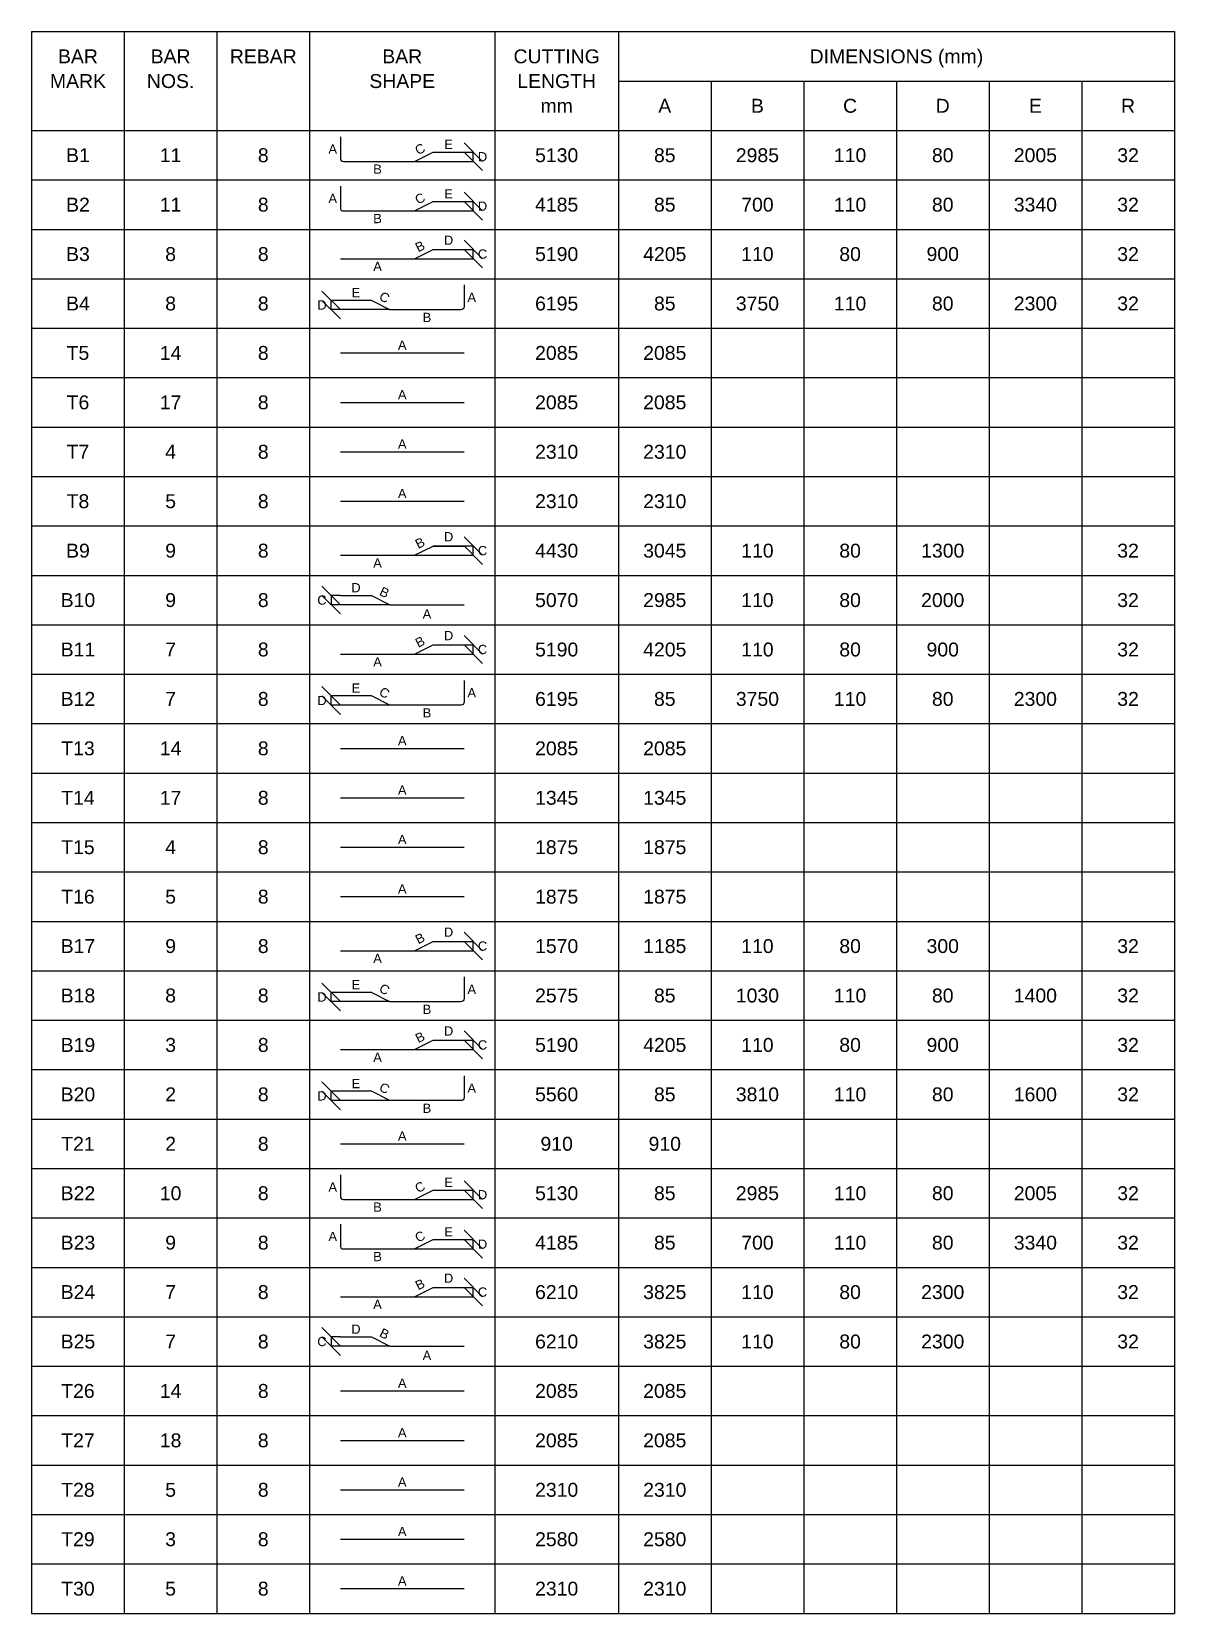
# Model space of a CAD drawing. Header units: inches. Extents: x -816171 to 9366335, y -450961 to 689132.
# Drawn here: x 6944772 to 6963272, y 255101 to 280701 of the extents above; entities that cross this region are included whole.
import ezdxf
from ezdxf.enums import TextEntityAlignment as Align

# ---------------------------------------------------------------- set-up
doc = ezdxf.new("R2010")
doc.units = ezdxf.units.IN
doc.header["$MEASUREMENT"] = 0
for name, color, linetype in [('Dimension', 31, 'Continuous'), ('Reinforcement', 130, 'Continuous'), ('Schedule Header', 4, 'Continuous'), ('Schedule Line', 60, 'Continuous'), ('Text', 31, 'Continuous')]:
    doc.layers.add(name, color=color, linetype=linetype)
doc.styles.add('SC-BBS1', font='SansSerif')
doc.styles.get("Standard").update_dxf_attribs({"font": 'txt.shx'})
doc.dimstyles.new('SCBBSDim', dxfattribs={"dimtxt": 225, "dimasz": 0.18, "dimexe": 0, "dimexo": 0, "dimgap": 0, "dimtad": 1, "dimtoh": 1, "dimdec": 0, "dimzin": 0, "dimdsep": 46, "dimtxsty": 'Standard', "dimtsz": 150, "dimcen": 0.09, "dimclrd": 8, "dimclre": 8, "dimclrt": 3, "dimadec": 0, "dimazin": 0, "dimtfac": 1, "dimtdec": 0, "dimtix": 1, "dimtofl": 0, "dimtmove": 0, "dimatfit": 3, "dimfxl": 1, "dimtolj": 1, "dimtzin": 0, "dimarcsym": 0})

# ---------------------------------------------------------------- blocks, each defined once
blk = doc.blocks.new('*D2763')
at = {"layer": 'DEFPOINTS', "color": 0, "transparency": 16777216}
for p in [(6950972, 278601), (6951272, 278751), (6951922, 278751)]:
    blk.add_point(p, dxfattribs=at)
at = {"layer": 'Dimension', "color": 8, "lineweight": -2, "transparency": 16777216}
for p, q in [((6952072, 278601), (6951772, 278901)), ((6950972, 278601), (6951922, 278601)), ((6951272, 278751), (6951922, 278751)), ((6952072, 278451), (6951772, 278751)), ((6951922, 278601), (6951922, 278751))]:
    blk.add_line(p, q, dxfattribs=at)
blk = doc.blocks.new('*D2764')
at = {"layer": 'DEFPOINTS', "color": 0, "transparency": 16777216}
for p in [(6950972, 277801), (6951272, 277951), (6951922, 277951)]:
    blk.add_point(p, dxfattribs=at)
at = {"layer": 'Dimension', "color": 8, "lineweight": -2, "transparency": 16777216}
for p, q in [((6952072, 277801), (6951772, 278101)), ((6950972, 277801), (6951922, 277801)), ((6951272, 277951), (6951922, 277951)), ((6952072, 277651), (6951772, 277951)), ((6951922, 277801), (6951922, 277951))]:
    blk.add_line(p, q, dxfattribs=at)
blk = doc.blocks.new('*D2765')
at = {"layer": 'DEFPOINTS', "color": 0, "transparency": 16777216}
for p in [(6950972, 277026), (6951272, 277176), (6951922, 277176)]:
    blk.add_point(p, dxfattribs=at)
at = {"layer": 'Dimension', "color": 8, "lineweight": -2, "transparency": 16777216}
for p, q in [((6952072, 277026), (6951772, 277326)), ((6950972, 277026), (6951922, 277026)), ((6951272, 277176), (6951922, 277176)), ((6952072, 276876), (6951772, 277176)), ((6951922, 277026), (6951922, 277176))]:
    blk.add_line(p, q, dxfattribs=at)
blk = doc.blocks.new('*D2766')
at = {"layer": 'DEFPOINTS', "color": 0, "transparency": 16777216}
for p in [(6949622, 276351), (6950272, 276351), (6950572, 276201)]:
    blk.add_point(p, dxfattribs=at)
at = {"layer": 'Dimension', "color": 8, "lineweight": -2, "transparency": 16777216}
for p, q in [((6949772, 276201), (6949472, 276501)), ((6949772, 276051), (6949472, 276351)), ((6950272, 276351), (6949622, 276351)), ((6949622, 276201), (6949622, 276351)), ((6950572, 276201), (6949622, 276201))]:
    blk.add_line(p, q, dxfattribs=at)
blk = doc.blocks.new('*D2767')
at = {"layer": 'DEFPOINTS', "color": 0, "transparency": 16777216}
for p in [(6950972, 272226), (6951272, 272376), (6951922, 272376)]:
    blk.add_point(p, dxfattribs=at)
at = {"layer": 'Dimension', "color": 8, "lineweight": -2, "transparency": 16777216}
for p, q in [((6952072, 272226), (6951772, 272526)), ((6950972, 272226), (6951922, 272226)), ((6951272, 272376), (6951922, 272376)), ((6952072, 272076), (6951772, 272376)), ((6951922, 272226), (6951922, 272376))]:
    blk.add_line(p, q, dxfattribs=at)
blk = doc.blocks.new('*D2768')
at = {"layer": 'DEFPOINTS', "color": 0, "transparency": 16777216}
for p in [(6949622, 271426), (6949772, 271576), (6950572, 271426)]:
    blk.add_point(p, dxfattribs=at)
at = {"layer": 'Dimension', "color": 8, "lineweight": -2, "transparency": 16777216}
for p, q in [((6949772, 271426), (6949472, 271726)), ((6949772, 271276), (6949472, 271576)), ((6949772, 271576), (6949622, 271576)), ((6949622, 271576), (6949622, 271426)), ((6950572, 271426), (6949622, 271426))]:
    blk.add_line(p, q, dxfattribs=at)
blk = doc.blocks.new('*D2769')
at = {"layer": 'DEFPOINTS', "color": 0, "transparency": 16777216}
for p in [(6950972, 270626), (6951272, 270776), (6951922, 270776)]:
    blk.add_point(p, dxfattribs=at)
at = {"layer": 'Dimension', "color": 8, "lineweight": -2, "transparency": 16777216}
for p, q in [((6952072, 270626), (6951772, 270926)), ((6950972, 270626), (6951922, 270626)), ((6951272, 270776), (6951922, 270776)), ((6952072, 270476), (6951772, 270776)), ((6951922, 270626), (6951922, 270776))]:
    blk.add_line(p, q, dxfattribs=at)
blk = doc.blocks.new('*D2770')
at = {"layer": 'DEFPOINTS', "color": 0, "transparency": 16777216}
for p in [(6949622, 269951), (6950272, 269951), (6950572, 269801)]:
    blk.add_point(p, dxfattribs=at)
at = {"layer": 'Dimension', "color": 8, "lineweight": -2, "transparency": 16777216}
for p, q in [((6949772, 269801), (6949472, 270101)), ((6949772, 269651), (6949472, 269951)), ((6950272, 269951), (6949622, 269951)), ((6949622, 269801), (6949622, 269951)), ((6950572, 269801), (6949622, 269801))]:
    blk.add_line(p, q, dxfattribs=at)
blk = doc.blocks.new('*D2771')
at = {"layer": 'DEFPOINTS', "color": 0, "transparency": 16777216}
for p in [(6950972, 265826), (6951272, 265976), (6951922, 265976)]:
    blk.add_point(p, dxfattribs=at)
at = {"layer": 'Dimension', "color": 8, "lineweight": -2, "transparency": 16777216}
for p, q in [((6952072, 265826), (6951772, 266126)), ((6950972, 265826), (6951922, 265826)), ((6951272, 265976), (6951922, 265976)), ((6952072, 265676), (6951772, 265976)), ((6951922, 265826), (6951922, 265976))]:
    blk.add_line(p, q, dxfattribs=at)
blk = doc.blocks.new('*D2772')
at = {"layer": 'DEFPOINTS', "color": 0, "transparency": 16777216}
for p in [(6949622, 265151), (6950272, 265151), (6950572, 265001)]:
    blk.add_point(p, dxfattribs=at)
at = {"layer": 'Dimension', "color": 8, "lineweight": -2, "transparency": 16777216}
for p, q in [((6949772, 265001), (6949472, 265301)), ((6949772, 264851), (6949472, 265151)), ((6950272, 265151), (6949622, 265151)), ((6949622, 265001), (6949622, 265151)), ((6950572, 265001), (6949622, 265001))]:
    blk.add_line(p, q, dxfattribs=at)
blk = doc.blocks.new('*D2773')
at = {"layer": 'DEFPOINTS', "color": 0, "transparency": 16777216}
for p in [(6950972, 264226), (6951272, 264376), (6951922, 264376)]:
    blk.add_point(p, dxfattribs=at)
at = {"layer": 'Dimension', "color": 8, "lineweight": -2, "transparency": 16777216}
for p, q in [((6952072, 264226), (6951772, 264526)), ((6950972, 264226), (6951922, 264226)), ((6951272, 264376), (6951922, 264376)), ((6952072, 264076), (6951772, 264376)), ((6951922, 264226), (6951922, 264376))]:
    blk.add_line(p, q, dxfattribs=at)
blk = doc.blocks.new('*D2774')
at = {"layer": 'DEFPOINTS', "color": 0, "transparency": 16777216}
for p in [(6949622, 263551), (6950272, 263551), (6950572, 263401)]:
    blk.add_point(p, dxfattribs=at)
at = {"layer": 'Dimension', "color": 8, "lineweight": -2, "transparency": 16777216}
for p, q in [((6949772, 263401), (6949472, 263701)), ((6949772, 263251), (6949472, 263551)), ((6950272, 263551), (6949622, 263551)), ((6949622, 263401), (6949622, 263551)), ((6950572, 263401), (6949622, 263401))]:
    blk.add_line(p, q, dxfattribs=at)
blk = doc.blocks.new('*D2775')
at = {"layer": 'DEFPOINTS', "color": 0, "transparency": 16777216}
for p in [(6951272, 261951), (6951922, 261951), (6950972, 261801)]:
    blk.add_point(p, dxfattribs=at)
at = {"layer": 'Dimension', "color": 8, "lineweight": -2, "transparency": 16777216}
for p, q in [((6951272, 261951), (6951922, 261951)), ((6952072, 261801), (6951772, 262101)), ((6952072, 261651), (6951772, 261951)), ((6951922, 261801), (6951922, 261951)), ((6950972, 261801), (6951922, 261801))]:
    blk.add_line(p, q, dxfattribs=at)
blk = doc.blocks.new('*D2776')
at = {"layer": 'DEFPOINTS', "color": 0, "transparency": 16777216}
for p in [(6951272, 261151), (6951922, 261151), (6950972, 261001)]:
    blk.add_point(p, dxfattribs=at)
at = {"layer": 'Dimension', "color": 8, "lineweight": -2, "transparency": 16777216}
for p, q in [((6951272, 261151), (6951922, 261151)), ((6952072, 261001), (6951772, 261301)), ((6952072, 260851), (6951772, 261151)), ((6951922, 261001), (6951922, 261151)), ((6950972, 261001), (6951922, 261001))]:
    blk.add_line(p, q, dxfattribs=at)
blk = doc.blocks.new('*D2777')
at = {"layer": 'DEFPOINTS', "color": 0, "transparency": 16777216}
for p in [(6951272, 260376), (6951922, 260376), (6950972, 260226)]:
    blk.add_point(p, dxfattribs=at)
at = {"layer": 'Dimension', "color": 8, "lineweight": -2, "transparency": 16777216}
for p, q in [((6951272, 260376), (6951922, 260376)), ((6952072, 260226), (6951772, 260526)), ((6952072, 260076), (6951772, 260376)), ((6951922, 260226), (6951922, 260376)), ((6950972, 260226), (6951922, 260226))]:
    blk.add_line(p, q, dxfattribs=at)
blk = doc.blocks.new('*D2778')
at = {"layer": 'DEFPOINTS', "color": 0, "transparency": 16777216}
for p in [(6949622, 259426), (6949772, 259576), (6950572, 259426)]:
    blk.add_point(p, dxfattribs=at)
at = {"layer": 'Dimension', "color": 8, "lineweight": -2, "transparency": 16777216}
for p, q in [((6949772, 259426), (6949472, 259726)), ((6949772, 259276), (6949472, 259576)), ((6949772, 259576), (6949622, 259576)), ((6949622, 259576), (6949622, 259426)), ((6950572, 259426), (6949622, 259426))]:
    blk.add_line(p, q, dxfattribs=at)

msp = doc.modelspace()

# ---------------------------------------------------------------- linework, layer by layer
at = {"layer": 'Reinforcement'}
for points in [[(6949771.9147, 279000.52709), (6949771.9147, 278650.52709, 0.5), (6949821.9147, 278600.52709), (6950971.9147, 278600.52709), (6951271.9147, 278750.52709), (6951771.9147, 278750.52709)], [(6949771.9147, 278200.52709), (6949771.9147, 277850.52709, 0.5), (6949821.9147, 277800.52709), (6950971.9147, 277800.52709), (6951271.9147, 277950.52709), (6951771.9147, 277950.52709)], [(6951771.9147, 276600.52709), (6951771.9147, 276250.52709, -0.5), (6951721.9147, 276200.52709), (6950571.9147, 276200.52709), (6950271.9147, 276350.52709), (6949771.9147, 276350.52709)], [(6951771.9147, 270200.52709), (6951771.9147, 269850.52709, -0.5), (6951721.9147, 269800.52709), (6950571.9147, 269800.52709), (6950271.9147, 269950.52709), (6949771.9147, 269950.52709)], [(6951771.9147, 265400.52709), (6951771.9147, 265050.52709, -0.5), (6951721.9147, 265000.52709), (6950571.9147, 265000.52709), (6950271.9147, 265150.52709), (6949771.9147, 265150.52709)], [(6951771.9147, 263800.52709), (6951771.9147, 263450.52709, -0.5), (6951721.9147, 263400.52709), (6950571.9147, 263400.52709), (6950271.9147, 263550.52709), (6949771.9147, 263550.52709)], [(6949771.9147, 262200.52709), (6949771.9147, 261850.52709, 0.5), (6949821.9147, 261800.52709), (6950971.9147, 261800.52709), (6951271.9147, 261950.52709), (6951771.9147, 261950.52709)], [(6949771.9147, 261400.52709), (6949771.9147, 261050.52709, 0.5), (6949821.9147, 261000.52709), (6950971.9147, 261000.52709), (6951271.9147, 261150.52709), (6951771.9147, 261150.52709)]]:
    msp.add_lwpolyline(points, format="xyb", dxfattribs=at)
for points in [[(6949771.9147, 277025.52709), (6950971.9147, 277025.52709), (6951271.9147, 277175.52709), (6951771.9147, 277175.52709)], [(6949771.9147, 275500.52709), (6951771.9147, 275500.52709)], [(6949771.9147, 274700.52709), (6951771.9147, 274700.52709)], [(6949771.9147, 273900.52709), (6951771.9147, 273900.52709)], [(6949771.9147, 273100.52709), (6951771.9147, 273100.52709)], [(6949771.9147, 272225.52709), (6950971.9147, 272225.52709), (6951271.9147, 272375.52709), (6951771.9147, 272375.52709)], [(6949771.9147, 271575.52709), (6950271.9147, 271575.52709), (6950571.9147, 271425.52709), (6951771.9147, 271425.52709)], [(6949771.9147, 270625.52709), (6950971.9147, 270625.52709), (6951271.9147, 270775.52709), (6951771.9147, 270775.52709)], [(6949771.9147, 269100.52709), (6951771.9147, 269100.52709)], [(6949771.9147, 268300.52709), (6951771.9147, 268300.52709)], [(6949771.9147, 267500.52709), (6951771.9147, 267500.52709)], [(6949771.9147, 266700.52709), (6951771.9147, 266700.52709)], [(6949771.9147, 265825.52709), (6950971.9147, 265825.52709), (6951271.9147, 265975.52709), (6951771.9147, 265975.52709)], [(6949771.9147, 264225.52709), (6950971.9147, 264225.52709), (6951271.9147, 264375.52709), (6951771.9147, 264375.52709)], [(6949771.9147, 262700.52709), (6951771.9147, 262700.52709)], [(6949771.9147, 260225.52709), (6950971.9147, 260225.52709), (6951271.9147, 260375.52709), (6951771.9147, 260375.52709)], [(6949771.9147, 259575.52709), (6950271.9147, 259575.52709), (6950571.9147, 259425.52709), (6951771.9147, 259425.52709)], [(6949771.9147, 258700.52709), (6951771.9147, 258700.52709)], [(6949771.9147, 257900.52709), (6951771.9147, 257900.52709)], [(6949771.9147, 257100.52709), (6951771.9147, 257100.52709)], [(6949771.9147, 256300.52709), (6951771.9147, 256300.52709)], [(6949771.9147, 255500.52709), (6951771.9147, 255500.52709)]]:
    msp.add_lwpolyline(points, dxfattribs=at)
at = {"layer": 'Schedule Line'}
for p, q in [((6944771.9147, 280700.52709), (6963271.9147, 280700.52709)), ((6944771.9147, 280700.52709), (6944771.9147, 255100.52709)), ((6944771.9147, 280700.52709), (6944771.9147, 255100.52709)), ((6946271.9147, 280700.52709), (6946271.9147, 255100.52709)), ((6947771.9147, 280700.52709), (6947771.9147, 255100.52709)), ((6949271.9147, 280700.52709), (6949271.9147, 255100.52709)), ((6952271.9147, 280700.52709), (6952271.9147, 255100.52709)), ((6954271.9147, 280700.52709), (6954271.9147, 255100.52709)), ((6963271.9147, 280700.52709), (6963271.9147, 255100.52709)), ((6954271.9147, 279900.52709), (6963271.9147, 279900.52709)), ((6955771.9147, 279900.52709), (6955771.9147, 255100.52709)), ((6957271.9147, 279900.52709), (6957271.9147, 255100.52709)), ((6958771.9147, 279900.52709), (6958771.9147, 255100.52709)), ((6960271.9147, 279900.52709), (6960271.9147, 255100.52709)), ((6961771.9147, 279900.52709), (6961771.9147, 255100.52709)), ((6944771.9147, 279100.52709), (6963271.9147, 279100.52709)), ((6944771.9147, 278300.52709), (6963271.9147, 278300.52709)), ((6944771.9147, 277500.52709), (6963271.9147, 277500.52709)), ((6944771.9147, 276700.52709), (6963271.9147, 276700.52709)), ((6944771.9147, 275900.52709), (6963271.9147, 275900.52709)), ((6944771.9147, 275100.52709), (6963271.9147, 275100.52709)), ((6944771.9147, 274300.52709), (6963271.9147, 274300.52709)), ((6944771.9147, 273500.52709), (6963271.9147, 273500.52709)), ((6944771.9147, 272700.52709), (6963271.9147, 272700.52709)), ((6944771.9147, 272700.52709), (6963271.9147, 272700.52709)), ((6944771.9147, 271900.52709), (6963271.9147, 271900.52709)), ((6944771.9147, 271100.52709), (6963271.9147, 271100.52709)), ((6944771.9147, 270300.52709), (6963271.9147, 270300.52709)), ((6944771.9147, 269500.52709), (6963271.9147, 269500.52709)), ((6944771.9147, 268700.52709), (6963271.9147, 268700.52709)), ((6944771.9147, 267900.52709), (6963271.9147, 267900.52709)), ((6944771.9147, 267100.52709), (6963271.9147, 267100.52709)), ((6944771.9147, 266300.52709), (6963271.9147, 266300.52709)), ((6944771.9147, 266300.52709), (6963271.9147, 266300.52709)), ((6944771.9147, 265500.52709), (6963271.9147, 265500.52709)), ((6944771.9147, 264700.52709), (6963271.9147, 264700.52709)), ((6944771.9147, 263900.52709), (6963271.9147, 263900.52709)), ((6944771.9147, 263100.52709), (6963271.9147, 263100.52709)), ((6944771.9147, 262300.52709), (6963271.9147, 262300.52709)), ((6944771.9147, 262300.52709), (6963271.9147, 262300.52709)), ((6944771.9147, 261500.52709), (6963271.9147, 261500.52709)), ((6944771.9147, 260700.52709), (6963271.9147, 260700.52709)), ((6944771.9147, 259900.52709), (6963271.9147, 259900.52709)), ((6944771.9147, 259100.52709), (6963271.9147, 259100.52709)), ((6944771.9147, 258300.52709), (6963271.9147, 258300.52709)), ((6944771.9147, 257500.52709), (6963271.9147, 257500.52709)), ((6944771.9147, 256700.52709), (6963271.9147, 256700.52709)), ((6944771.9147, 255900.52709), (6963271.9147, 255900.52709)), ((6944771.9147, 255100.52709), (6963271.9147, 255100.52709))]:
    msp.add_line(p, q, dxfattribs=at)

# ---------------------------------------------------------------- texts
at = {"layer": 'Dimension', "style": 'SC-BBS1'}
for s, p in [('A', (6949646.9147, 278800.52709)), ('E', (6951521.9147, 278875.52709)), ('B', (6950371.9147, 278475.52709)), ('D', (6952071.9147, 278675.52709)), ('A', (6949646.9147, 278000.52709)), ('E', (6951521.9147, 278075.52709)), ('D', (6952071.9147, 277875.52709)), ('B', (6950371.9147, 277675.52709)), ('D', (6951521.9147, 277325.52709)), ('C', (6952071.9147, 277100.52709)), ('A', (6950371.9147, 276900.52709)), ('E', (6950021.9147, 276475.52709)), ('D', (6949471.9147, 276275.52709)), ('A', (6951896.9147, 276400.52709)), ('B', (6951171.9147, 276075.52709)), ('A', (6950771.9147, 275625.52709)), ('A', (6950771.9147, 274825.52709)), ('A', (6950771.9147, 274025.52709)), ('A', (6950771.9147, 273225.52709)), ('D', (6951521.9147, 272525.52709)), ('A', (6950371.9147, 272100.52709)), ('C', (6952071.9147, 272300.52709)), ('D', (6950021.9147, 271700.52709)), ('C', (6949471.9147, 271500.52709)), ('A', (6951171.9147, 271275.52709)), ('D', (6951521.9147, 270925.52709)), ('C', (6952071.9147, 270700.52709)), ('A', (6950371.9147, 270500.52709)), ('E', (6950021.9147, 270075.52709)), ('D', (6949471.9147, 269875.52709)), ('A', (6951896.9147, 270000.52709)), ('B', (6951171.9147, 269675.52709)), ('A', (6950771.9147, 269225.52709)), ('A', (6950771.9147, 268425.52709)), ('A', (6950771.9147, 267625.52709)), ('A', (6950771.9147, 266825.52709)), ('D', (6951521.9147, 266125.52709)), ('A', (6950371.9147, 265700.52709)), ('C', (6952071.9147, 265900.52709)), ('E', (6950021.9147, 265275.52709)), ('A', (6951896.9147, 265200.52709)), ('D', (6949471.9147, 265075.52709)), ('B', (6951171.9147, 264875.52709)), ('D', (6951521.9147, 264525.52709)), ('C', (6952071.9147, 264300.52709)), ('A', (6950371.9147, 264100.52709)), ('E', (6950021.9147, 263675.52709)), ('D', (6949471.9147, 263475.52709)), ('A', (6951896.9147, 263600.52709)), ('B', (6951171.9147, 263275.52709)), ('A', (6950771.9147, 262825.52709)), ('E', (6951521.9147, 262075.52709)), ('A', (6949646.9147, 262000.52709)), ('D', (6952071.9147, 261875.52709)), ('B', (6950371.9147, 261675.52709)), ('A', (6949646.9147, 261200.52709)), ('E', (6951521.9147, 261275.52709)), ('D', (6952071.9147, 261075.52709)), ('B', (6950371.9147, 260875.52709)), ('D', (6951521.9147, 260525.52709)), ('C', (6952071.9147, 260300.52709)), ('A', (6950371.9147, 260100.52709)), ('D', (6950021.9147, 259700.52709)), ('C', (6949471.9147, 259500.52709)), ('A', (6951171.9147, 259275.52709)), ('A', (6950771.9147, 258825.52709)), ('A', (6950771.9147, 258025.52709)), ('A', (6950771.9147, 257225.52709)), ('A', (6950771.9147, 256425.52709)), ('A', (6950771.9147, 255625.52709))]:
    msp.add_text(s, height=150, dxfattribs=at).set_placement(p, align=Align.MIDDLE_CENTER)
for s, rotation, p in [('C', 26.565051177, (6951059.4147, 278800.52709)), ('C', 26.565051177, (6951059.4147, 278000.52709)), ('B', 26.565051177, (6951059.4147, 277225.52709)), ('C', -26.565051177, (6950484.4147, 276400.52709)), ('B', 26.565051177, (6951059.4147, 272425.52709)), ('B', -26.565051177, (6950484.4147, 271625.52709)), ('B', 26.565051177, (6951059.4147, 270825.52709)), ('C', -26.565051177, (6950484.4147, 270000.52709)), ('B', 26.565051177, (6951059.4147, 266025.52709)), ('C', -26.565051177, (6950484.4147, 265200.52709)), ('B', 26.565051177, (6951059.4147, 264425.52709)), ('C', -26.565051177, (6950484.4147, 263600.52709)), ('C', 26.565051177, (6951059.4147, 262000.52709)), ('C', 26.565051177, (6951059.4147, 261200.52709)), ('B', 26.565051177, (6951059.4147, 260425.52709)), ('B', -26.565051177, (6950484.4147, 259625.52709))]:
    msp.add_text(s, height=150, rotation=rotation, dxfattribs=at).set_placement(p, align=Align.MIDDLE_CENTER)
at = {"layer": 'Schedule Header', "style": 'SC-BBS1'}
for s, p in [('BAR', (6945521.9147, 280300.52709)), ('BAR', (6947021.9147, 280300.52709)), ('REBAR', (6948521.9147, 280300.52709)), ('BAR', (6950771.9147, 280300.52709)), ('CUTTING', (6953271.9147, 280300.52709)), ('DIMENSIONS (mm)', (6958771.9147, 280300.52709)), ('MARK', (6945521.9147, 279900.52709)), ('NOS.', (6947021.9147, 279900.52709)), ('SHAPE', (6950771.9147, 279900.52709)), ('LENGTH', (6953271.9147, 279900.52709)), ('mm', (6953271.9147, 279500.52709)), ('A', (6955021.9147, 279500.52709)), ('B', (6956521.9147, 279500.52709)), ('C', (6958021.9147, 279500.52709)), ('D', (6959521.9147, 279500.52709)), ('E', (6961021.9147, 279500.52709)), ('R', (6962521.9147, 279500.52709))]:
    msp.add_text(s, height=225, dxfattribs=at).set_placement(p, align=Align.MIDDLE_CENTER)
at = {"layer": 'Text', "style": 'SC-BBS1'}
for s, p in [('B1', (6945521.9147, 278700.52709)), ('11', (6947021.9147, 278700.52709)), ('8', (6948521.9147, 278700.52709)), ('5130', (6953271.9147, 278700.52709)), ('85', (6955021.9147, 278700.52709)), ('2985', (6956521.9147, 278700.52709)), ('110', (6958021.9147, 278700.52709)), ('80', (6959521.9147, 278700.52709)), ('2005', (6961021.9147, 278700.52709)), ('32', (6962521.9147, 278700.52709)), ('B2', (6945521.9147, 277900.52709)), ('8', (6948521.9147, 277900.52709)), ('4185', (6953271.9147, 277900.52709)), ('85', (6955021.9147, 277900.52709)), ('700', (6956521.9147, 277900.52709)), ('110', (6958021.9147, 277900.52709)), ('80', (6959521.9147, 277900.52709)), ('3340', (6961021.9147, 277900.52709)), ('32', (6962521.9147, 277900.52709)), ('11', (6947021.9147, 277900.52709)), ('B3', (6945521.9147, 277100.52709)), ('8', (6947021.9147, 277100.52709)), ('8', (6948521.9147, 277100.52709)), ('5190', (6953271.9147, 277100.52709)), ('4205', (6955021.9147, 277100.52709)), ('110', (6956521.9147, 277100.52709)), ('80', (6958021.9147, 277100.52709)), ('900', (6959521.9147, 277100.52709)), ('32', (6962521.9147, 277100.52709)), ('B4', (6945521.9147, 276300.52709)), ('8', (6947021.9147, 276300.52709)), ('8', (6948521.9147, 276300.52709)), ('6195', (6953271.9147, 276300.52709)), ('85', (6955021.9147, 276300.52709)), ('3750', (6956521.9147, 276300.52709)), ('110', (6958021.9147, 276300.52709)), ('80', (6959521.9147, 276300.52709)), ('2300', (6961021.9147, 276300.52709)), ('32', (6962521.9147, 276300.52709)), ('T5', (6945521.9147, 275500.52709)), ('14', (6947021.9147, 275500.52709)), ('8', (6948521.9147, 275500.52709)), ('2085', (6953271.9147, 275500.52709)), ('2085', (6955021.9147, 275500.52709)), ('T6', (6945521.9147, 274700.52709)), ('17', (6947021.9147, 274700.52709)), ('8', (6948521.9147, 274700.52709)), ('2085', (6953271.9147, 274700.52709)), ('2085', (6955021.9147, 274700.52709)), ('T7', (6945521.9147, 273900.52709)), ('4', (6947021.9147, 273900.52709)), ('8', (6948521.9147, 273900.52709)), ('2310', (6953271.9147, 273900.52709)), ('2310', (6955021.9147, 273900.52709)), ('T8', (6945521.9147, 273100.52709)), ('5', (6947021.9147, 273100.52709)), ('8', (6948521.9147, 273100.52709)), ('2310', (6953271.9147, 273100.52709)), ('2310', (6955021.9147, 273100.52709)), ('B9', (6945521.9147, 272300.52709)), ('9', (6947021.9147, 272300.52709)), ('8', (6948521.9147, 272300.52709)), ('4430', (6953271.9147, 272300.52709)), ('3045', (6955021.9147, 272300.52709)), ('110', (6956521.9147, 272300.52709)), ('80', (6958021.9147, 272300.52709)), ('1300', (6959521.9147, 272300.52709)), ('32', (6962521.9147, 272300.52709)), ('B10', (6945521.9147, 271500.52709)), ('9', (6947021.9147, 271500.52709)), ('8', (6948521.9147, 271500.52709)), ('5070', (6953271.9147, 271500.52709)), ('2985', (6955021.9147, 271500.52709)), ('110', (6956521.9147, 271500.52709)), ('80', (6958021.9147, 271500.52709)), ('2000', (6959521.9147, 271500.52709)), ('32', (6962521.9147, 271500.52709)), ('B11', (6945521.9147, 270700.52709)), ('7', (6947021.9147, 270700.52709)), ('8', (6948521.9147, 270700.52709)), ('5190', (6953271.9147, 270700.52709)), ('4205', (6955021.9147, 270700.52709)), ('110', (6956521.9147, 270700.52709)), ('80', (6958021.9147, 270700.52709)), ('900', (6959521.9147, 270700.52709)), ('32', (6962521.9147, 270700.52709)), ('B12', (6945521.9147, 269900.52709)), ('7', (6947021.9147, 269900.52709)), ('8', (6948521.9147, 269900.52709)), ('6195', (6953271.9147, 269900.52709)), ('85', (6955021.9147, 269900.52709)), ('3750', (6956521.9147, 269900.52709)), ('110', (6958021.9147, 269900.52709)), ('80', (6959521.9147, 269900.52709)), ('2300', (6961021.9147, 269900.52709)), ('32', (6962521.9147, 269900.52709)), ('T13', (6945521.9147, 269100.52709)), ('14', (6947021.9147, 269100.52709)), ('8', (6948521.9147, 269100.52709)), ('2085', (6953271.9147, 269100.52709)), ('2085', (6955021.9147, 269100.52709)), ('T14', (6945521.9147, 268300.52709)), ('17', (6947021.9147, 268300.52709)), ('8', (6948521.9147, 268300.52709)), ('1345', (6953271.9147, 268300.52709)), ('1345', (6955021.9147, 268300.52709)), ('T15', (6945521.9147, 267500.52709)), ('4', (6947021.9147, 267500.52709)), ('8', (6948521.9147, 267500.52709)), ('1875', (6953271.9147, 267500.52709)), ('1875', (6955021.9147, 267500.52709)), ('T16', (6945521.9147, 266700.52709)), ('5', (6947021.9147, 266700.52709)), ('8', (6948521.9147, 266700.52709)), ('1875', (6953271.9147, 266700.52709)), ('1875', (6955021.9147, 266700.52709)), ('B17', (6945521.9147, 265900.52709)), ('9', (6947021.9147, 265900.52709)), ('8', (6948521.9147, 265900.52709)), ('1570', (6953271.9147, 265900.52709)), ('1185', (6955021.9147, 265900.52709)), ('110', (6956521.9147, 265900.52709)), ('80', (6958021.9147, 265900.52709)), ('300', (6959521.9147, 265900.52709)), ('32', (6962521.9147, 265900.52709)), ('B18', (6945521.9147, 265100.52709)), ('8', (6947021.9147, 265100.52709)), ('8', (6948521.9147, 265100.52709)), ('2575', (6953271.9147, 265100.52709)), ('85', (6955021.9147, 265100.52709)), ('1030', (6956521.9147, 265100.52709)), ('110', (6958021.9147, 265100.52709)), ('80', (6959521.9147, 265100.52709)), ('1400', (6961021.9147, 265100.52709)), ('32', (6962521.9147, 265100.52709)), ('B19', (6945521.9147, 264300.52709)), ('3', (6947021.9147, 264300.52709)), ('8', (6948521.9147, 264300.52709)), ('5190', (6953271.9147, 264300.52709)), ('4205', (6955021.9147, 264300.52709)), ('110', (6956521.9147, 264300.52709)), ('80', (6958021.9147, 264300.52709)), ('900', (6959521.9147, 264300.52709)), ('32', (6962521.9147, 264300.52709)), ('B20', (6945521.9147, 263500.52709)), ('2', (6947021.9147, 263500.52709)), ('8', (6948521.9147, 263500.52709)), ('5560', (6953271.9147, 263500.52709)), ('85', (6955021.9147, 263500.52709)), ('3810', (6956521.9147, 263500.52709)), ('110', (6958021.9147, 263500.52709)), ('80', (6959521.9147, 263500.52709)), ('1600', (6961021.9147, 263500.52709)), ('32', (6962521.9147, 263500.52709)), ('T21', (6945521.9147, 262700.52709)), ('2', (6947021.9147, 262700.52709)), ('8', (6948521.9147, 262700.52709)), ('910', (6953271.9147, 262700.52709)), ('910', (6955021.9147, 262700.52709)), ('B22', (6945521.9147, 261900.52709)), ('10', (6947021.9147, 261900.52709)), ('8', (6948521.9147, 261900.52709)), ('5130', (6953271.9147, 261900.52709)), ('85', (6955021.9147, 261900.52709)), ('2985', (6956521.9147, 261900.52709)), ('110', (6958021.9147, 261900.52709)), ('80', (6959521.9147, 261900.52709)), ('2005', (6961021.9147, 261900.52709)), ('32', (6962521.9147, 261900.52709)), ('B23', (6945521.9147, 261100.52709)), ('9', (6947021.9147, 261100.52709)), ('8', (6948521.9147, 261100.52709)), ('4185', (6953271.9147, 261100.52709)), ('85', (6955021.9147, 261100.52709)), ('700', (6956521.9147, 261100.52709)), ('110', (6958021.9147, 261100.52709)), ('80', (6959521.9147, 261100.52709)), ('3340', (6961021.9147, 261100.52709)), ('32', (6962521.9147, 261100.52709)), ('B24', (6945521.9147, 260300.52709)), ('7', (6947021.9147, 260300.52709)), ('8', (6948521.9147, 260300.52709)), ('6210', (6953271.9147, 260300.52709)), ('3825', (6955021.9147, 260300.52709)), ('110', (6956521.9147, 260300.52709)), ('80', (6958021.9147, 260300.52709)), ('2300', (6959521.9147, 260300.52709)), ('32', (6962521.9147, 260300.52709)), ('B25', (6945521.9147, 259500.52709)), ('7', (6947021.9147, 259500.52709)), ('8', (6948521.9147, 259500.52709)), ('6210', (6953271.9147, 259500.52709)), ('3825', (6955021.9147, 259500.52709)), ('110', (6956521.9147, 259500.52709)), ('80', (6958021.9147, 259500.52709)), ('2300', (6959521.9147, 259500.52709)), ('32', (6962521.9147, 259500.52709)), ('T26', (6945521.9147, 258700.52709)), ('8', (6948521.9147, 258700.52709)), ('2085', (6953271.9147, 258700.52709)), ('2085', (6955021.9147, 258700.52709)), ('14', (6947021.9147, 258700.52709)), ('T27', (6945521.9147, 257900.52709)), ('18', (6947021.9147, 257900.52709)), ('8', (6948521.9147, 257900.52709)), ('2085', (6953271.9147, 257900.52709)), ('2085', (6955021.9147, 257900.52709)), ('T28', (6945521.9147, 257100.52709)), ('5', (6947021.9147, 257100.52709)), ('8', (6948521.9147, 257100.52709)), ('2310', (6953271.9147, 257100.52709)), ('2310', (6955021.9147, 257100.52709)), ('T29', (6945521.9147, 256300.52709)), ('3', (6947021.9147, 256300.52709)), ('8', (6948521.9147, 256300.52709)), ('2580', (6953271.9147, 256300.52709)), ('2580', (6955021.9147, 256300.52709)), ('T30', (6945521.9147, 255500.52709)), ('5', (6947021.9147, 255500.52709)), ('8', (6948521.9147, 255500.52709)), ('2310', (6953271.9147, 255500.52709)), ('2310', (6955021.9147, 255500.52709))]:
    msp.add_text(s, height=225, dxfattribs=at).set_placement(p, align=Align.MIDDLE_CENTER)

# ---------------------------------------------------------------- dimensions: what is measured, and where the dimension line sits
at = {"layer": 'Dimension'}
for base, p1, p2, picture, middle in [((6951921.9147, 278750.52709), (6950971.9147, 278600.52709), (6951271.9147, 278750.52709), '*D2763', (6951921.9147, 278675.52709)), ((6951921.9147, 277950.52709), (6950971.9147, 277800.52709), (6951271.9147, 277950.52709), '*D2764', (6951921.9147, 277875.52709)), ((6951921.9147, 277175.52709), (6950971.9147, 277025.52709), (6951271.9147, 277175.52709), '*D2765', (6951921.9147, 277100.52709)), ((6949621.9147, 276350.52709), (6950571.9147, 276200.52709), (6950271.9147, 276350.52709), '*D2766', (6949621.9147, 276275.52709)), ((6951921.9147, 272375.52709), (6950971.9147, 272225.52709), (6951271.9147, 272375.52709), '*D2767', (6951921.9147, 272300.52709)), ((6949621.9147, 271425.52709), (6949771.9147, 271575.52709), (6950571.9147, 271425.52709), '*D2768', (6949621.9147, 271500.52709)), ((6951921.9147, 270775.52709), (6950971.9147, 270625.52709), (6951271.9147, 270775.52709), '*D2769', (6951921.9147, 270700.52709)), ((6949621.9147, 269950.52709), (6950571.9147, 269800.52709), (6950271.9147, 269950.52709), '*D2770', (6949621.9147, 269875.52709)), ((6951921.9147, 265975.52709), (6950971.9147, 265825.52709), (6951271.9147, 265975.52709), '*D2771', (6951921.9147, 265900.52709)), ((6949621.9147, 265150.52709), (6950571.9147, 265000.52709), (6950271.9147, 265150.52709), '*D2772', (6949621.9147, 265075.52709)), ((6951921.9147, 264375.52709), (6950971.9147, 264225.52709), (6951271.9147, 264375.52709), '*D2773', (6951921.9147, 264300.52709)), ((6949621.9147, 263550.52709), (6950571.9147, 263400.52709), (6950271.9147, 263550.52709), '*D2774', (6949621.9147, 263475.52709)), ((6951921.9147, 261950.52709), (6950971.9147, 261800.52709), (6951271.9147, 261950.52709), '*D2775', (6951921.9147, 261875.52709)), ((6951921.9147, 261150.52709), (6950971.9147, 261000.52709), (6951271.9147, 261150.52709), '*D2776', (6951921.9147, 261075.52709)), ((6951921.9147, 260375.52709), (6950971.9147, 260225.52709), (6951271.9147, 260375.52709), '*D2777', (6951921.9147, 260300.52709)), ((6949621.9147, 259425.52709), (6949771.9147, 259575.52709), (6950571.9147, 259425.52709), '*D2778', (6949621.9147, 259500.52709))]:
    dim = msp.add_linear_dim(base=base, p1=p1, p2=p2, angle=90, text=' ', dimstyle='SCBBSDim', dxfattribs=at)
    dim.commit()
    dim.dimension.update_dxf_attribs({"geometry": picture, "text_midpoint": middle})

doc.saveas('drawing.dxf')
